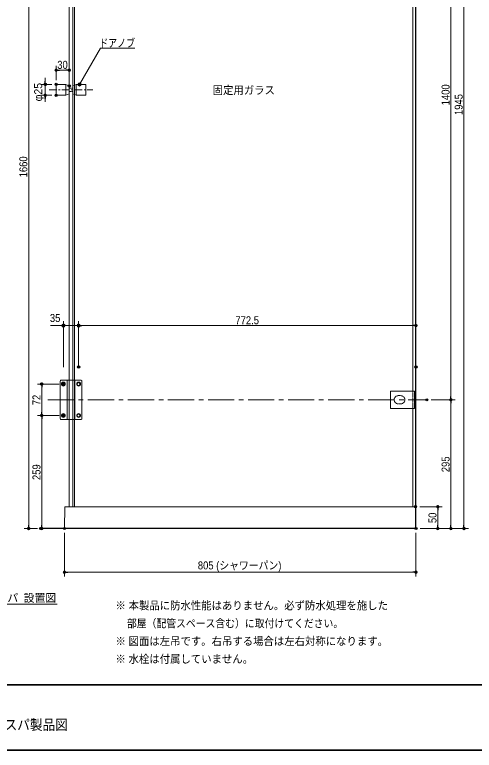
# Model space of a CAD drawing. Units: millimetres, scale not verified. Extents: x -3031 to 3031, y -1522 to 1522.
# Drawn here: x -1842 to -789, y -1385 to 300 of the extents above; entities that cross this region are included whole.
import ezdxf
from ezdxf.enums import TextEntityAlignment as Align

# ---------------------------------------------------------------- set-up
doc = ezdxf.new("R2010")
doc.units = ezdxf.units.MM
doc.header["$LTSCALE"] = 10
doc.header["$PDMODE"] = 32
doc.header["$PDSIZE"] = 5
for name, pattern in [('USER1', [9.172222, 5.997222, -1.058333, 1.058333, -1.058333]), ('USER2', [1.11, 0.71, -0.4]), ('USER3', [2.91, 1.76, -0.4, 0.35, -0.4])]:
    doc.linetypes.add(name, pattern=pattern)
for name, color, linetype, lineweight in [('0-0_1図面枠', 7, 'Continuous', 20), ('0-1_3一般', 7, 'Continuous', 15), ('0-2_2寸法-3', 7, 'Continuous', 15), ('0-3_2寸法-1', 7, 'Continuous', 15), ('0-4_0', 7, 'Continuous', 25)]:
    doc.layers.add(name, color=color, linetype=linetype, lineweight=lineweight)
doc.layers.add('0-5_Defpoints', color=7, linetype='Continuous')
doc.styles.add('ＭＳ ゴシック', font='')
doc.styles.add('ＭＳ Ｐゴシック', font='')
doc.styles.get('ＭＳ ゴシック').set_extended_font_data('MS Gothic')
doc.styles.get('ＭＳ Ｐゴシック').set_extended_font_data('MS PGothic')

# ---------------------------------------------------------------- blocks, each defined once
blk = doc.blocks.new('グループ-2')
at = {"layer": '0-0_1図面枠', "lineweight": 35}
blk.add_line((-20000, -12350), (20000, -12350), dxfattribs=at)
blk.add_lwpolyline([(-20000, 13850), (20000, 13850), (20000, -13850), (-20000, -13850)], close=True, dxfattribs=at)
blk = doc.blocks.new('図面枠')
at = {"layer": '0-0_1図面枠'}
blk.add_blockref('グループ-2', (0, 0), dxfattribs=at)
blk = doc.blocks.new('グループ-11')
at = {"layer": '0-1_3一般', "linetype": 'USER2', "lineweight": 5}
for p, q in [((-691.2, -5725.6), (-691.6, -5725.6)), ((-691.2, -5725.6), (-640.3, -5725.6)), ((-639.9, -5725.6), (-640.3, -5725.6)), ((-759.6, -5753.4), (-759.9, -5753.6)), ((-759.9, -5887.5), (-759.6, -5887.7)), ((-571.6, -5753.6), (-571.9, -5753.4)), ((-571.9, -5887.7), (-571.6, -5887.5)), ((-691.6, -5915.6), (-691.2, -5915.6)), ((-640.3, -5915.6), (-691.2, -5915.6)), ((-640.3, -5915.6), (-639.9, -5915.6))]:
    blk.add_line(p, q, dxfattribs=at)
for centre, radius, start, end in [((-691.6, -5822.7), 97.1, 90, 134.47437), ((-639.9, -5822.7), 97.1, 45.52563, 90), ((-694.2, -5820.6), 93.8, 134.47437, 180), ((-694.2, -5820.6), 93.8, 180, 225.52563), ((-691.6, -5818.4), 97.1, 225.52563, 270), ((-639.9, -5818.4), 97.1, 270, 314.47437), ((-637.3, -5820.6), 93.8, 0, 45.52563), ((-637.3, -5820.6), 93.8, 314.47437, 0)]:
    blk.add_arc(centre, radius, start, end, dxfattribs=at)
blk = doc.blocks.new('グループ-12')
at = {"layer": '0-1_3一般', "lineweight": 13}
for p, q in [((-869.5, -6010.6), (-869.5, -5630.6)), ((-859.3, -5620.6), (-329.6, -5620.6)), ((-319.5, -5630.6), (-319.5, -6010.6)), ((-329.6, -6020.6), (-859.3, -6020.6))]:
    blk.add_line(p, q, dxfattribs=at)
at = {"layer": '0-1_3一般', "linetype": 'USER2', "lineweight": 5}
blk.add_line((-360.2, -5620.6), (-360.2, -6020.6), dxfattribs=at)
at = {"layer": '0-1_3一般', "lineweight": 13}
for centre, start, end in [((-859.4, -5630.6), 89.47919, 179.46954), ((-329.5, -5630.6), 0.53046, 90.52081), ((-859.4, -6010.5), 180.53046, 270.52081), ((-329.5, -6010.5), 269.47919, 359.46954)]:
    blk.add_arc(centre, 10.1, start, end, dxfattribs=at)
at = {"layer": '0-1_3一般'}
blk.add_blockref('グループ-11', (0, 0), dxfattribs=at)
blk = doc.blocks.new('グループ-13')
at = {"layer": '0-1_3一般'}
for p, q in [((-8439.5, -6250.6), (-8439.5, -5390.6)), ((-8419.5, -5370.6), (-7959.5, -5370.6)), ((-8279.5, -5370.6), (-8279.5, -6270.6)), ((-8099.5, -5370.6), (-8099.5, -6270.6)), ((-7939.5, -5390.6), (-7939.5, -6250.6)), ((-7959.5, -6270.6), (-8419.5, -6270.6))]:
    blk.add_line(p, q, dxfattribs=at)
for centre, radius in [((-8364.5, -5460.6), 45), ((-8364.5, -5460.6), 32.5), ((-8014.5, -5460.6), 45), ((-8014.5, -5460.6), 32.5), ((-8364.5, -6180.6), 45), ((-8364.5, -6180.6), 32.5), ((-8014.5, -6180.6), 45), ((-8014.5, -6180.6), 32.5)]:
    blk.add_circle(centre, radius, dxfattribs=at)
for centre, start, end in [((-8419.5, -5390.6), 90, 180), ((-7959.5, -5390.6), 0, 90), ((-8419.5, -6250.6), 180, 270), ((-7959.5, -6250.6), 270, 0)]:
    blk.add_arc(centre, 20, start, end, dxfattribs=at)
blk = doc.blocks.new('グループ-14')
at = {"layer": '0-1_3一般', "lineweight": 18}
for p, q in [((-8529.5, 1404.4), (-8529.5, 1154.4)), ((-8529.5, 1404.4), (-8309.5, 1404.4)), ((-8229.5, 1369.4), (-8309.5, 1404.4)), ((-8229.5, 1369.4), (-8229.5, 1189.4)), ((-8229.5, 1189.4), (-8309.5, 1154.4)), ((-8529.5, 1154.4), (-8309.5, 1154.4))]:
    blk.add_line(p, q, dxfattribs=at)
at = {"layer": '0-1_3一般', "lineweight": 5}
blk.add_line((-8309.5, 1404.4), (-8309.5, 1154.4), dxfattribs=at)
blk = doc.blocks.new('グループ-15')
at = {"layer": '0-1_3一般', "lineweight": 18}
for p, q in [((-8149.5, 1369.4), (-8069.5, 1404.4)), ((-8149.5, 1369.4), (-8149.5, 1189.4)), ((-7849.5, 1404.4), (-8069.5, 1404.4)), ((-7849.5, 1404.4), (-7849.5, 1154.4)), ((-8149.5, 1189.4), (-8069.5, 1154.4)), ((-7849.5, 1154.4), (-8069.5, 1154.4))]:
    blk.add_line(p, q, dxfattribs=at)
at = {"layer": '0-1_3一般', "lineweight": 5}
blk.add_line((-8069.5, 1404.4), (-8069.5, 1154.4), dxfattribs=at)
blk = doc.blocks.new('グループ-17')
at = {"layer": '0-1_3一般', "lineweight": 30}
for q in [(-289.5, 11229.4), (-8889.5, -8770.6)]:
    blk.add_line((-289.5, -8770.6), q, dxfattribs=at)
at = {"layer": '0-1_3一般'}
blk.add_line((-359.5, -5620.6), (-359.5, 7954.4), dxfattribs=at)
at = {"layer": '0-1_3一般', "linetype": 'USER2', "lineweight": 5}
for p, q in [((-8229.5, 1319.4), (-8149.5, 1319.4)), ((-8229.5, 1239.4), (-8149.5, 1239.4))]:
    blk.add_line(p, q, dxfattribs=at)
at = {"layer": '0-1_3一般'}
for points in [[(-8229.5, 10679.4), (-8149.5, 10679.4), (-8149.5, -8270.6), (-8229.5, -8270.6)], [(-289.5, -8770.6), (-299.5, -8270.6), (-8329.5, -8270.6), (-8339.5, -8770.6)]]:
    blk.add_lwpolyline(points, close=True, dxfattribs=at)
blk.add_lwpolyline([(-4359.5, 10679.4), (-8109.5, 10679.4), (-8109.5, -8270.6), (-359.5, -8270.6), (-359.5, -6020.6)], dxfattribs=at)
for name in ['グループ-14', 'グループ-15', 'グループ-13', 'グループ-12']:
    blk.add_blockref(name, (0, 0), dxfattribs=at)
blk = doc.blocks.new('_Dot')
at = {"layer": '0-4_0'}
blk.add_line((-5, 0), (-10, 0), dxfattribs=at)
for points in [[(0, 0), (-5, 0), (-4.96, 0.63)], [(0, 0), (-4.96, -0.63), (-5, 0)], [(0, 0), (-4.96, 0.63), (-4.84, 1.24)], [(0, 0), (-4.84, -1.24), (-4.96, -0.63)], [(0, 0), (-4.84, 1.24), (-4.65, 1.84)], [(0, 0), (-4.65, -1.84), (-4.84, -1.24)], [(0, 0), (-4.65, 1.84), (-4.38, 2.41)], [(0, 0), (-4.38, -2.41), (-4.65, -1.84)], [(0, 0), (-4.38, 2.41), (-4.05, 2.94)], [(0, 0), (-4.05, -2.94), (-4.38, -2.41)], [(0, 0), (-4.05, 2.94), (-3.64, 3.42)], [(0, 0), (-3.64, -3.42), (-4.05, -2.94)], [(0, 0), (-3.64, 3.42), (-3.19, 3.85)], [(0, 0), (-3.19, -3.85), (-3.64, -3.42)], [(0, 0), (-3.19, 3.85), (-2.68, 4.22)], [(0, 0), (-2.68, -4.22), (-3.19, -3.85)], [(0, 0), (-2.68, 4.22), (-2.13, 4.52)], [(0, 0), (-2.13, -4.52), (-2.68, -4.22)], [(0, 0), (-2.13, 4.52), (-1.55, 4.76)], [(0, 0), (-1.55, -4.76), (-2.13, -4.52)], [(0, 0), (-1.55, 4.76), (-0.94, 4.91)], [(0, 0), (-0.94, -4.91), (-1.55, -4.76)], [(0, 0), (-0.94, 4.91), (-0.31, 4.99)], [(0, 0), (-0.31, -4.99), (-0.94, -4.91)], [(0, 0), (-0.31, 4.99), (0.31, 4.99)], [(0, 0), (0.31, -4.99), (-0.31, -4.99)], [(0, 0), (0.31, 4.99), (0.94, 4.91)], [(0, 0), (0.94, 4.91), (1.55, 4.76)], [(0, 0), (1.55, 4.76), (2.13, 4.52)], [(0, 0), (2.13, 4.52), (2.68, 4.22)], [(0, 0), (2.68, 4.22), (3.19, 3.85)], [(0, 0), (3.19, 3.85), (3.64, 3.42)], [(0, 0), (3.64, 3.42), (4.05, 2.94)], [(0, 0), (4.05, 2.94), (4.38, 2.41)], [(0, 0), (4.38, 2.41), (4.65, 1.84)], [(0, 0), (4.65, 1.84), (4.84, 1.24)], [(0, 0), (4.84, 1.24), (4.96, 0.63)], [(0, 0), (4.96, 0.63), (5, 0)], [(0, 0), (0.94, -4.91), (0.31, -4.99)], [(0, 0), (1.55, -4.76), (0.94, -4.91)], [(0, 0), (2.13, -4.52), (1.55, -4.76)], [(0, 0), (2.68, -4.22), (2.13, -4.52)], [(0, 0), (3.19, -3.85), (2.68, -4.22)], [(0, 0), (3.64, -3.42), (3.19, -3.85)], [(0, 0), (4.05, -2.94), (3.64, -3.42)], [(0, 0), (4.38, -2.41), (4.05, -2.94)], [(0, 0), (4.65, -1.84), (4.38, -2.41)], [(0, 0), (4.84, -1.24), (4.65, -1.84)], [(0, 0), (4.96, -0.63), (4.84, -1.24)], [(0, 0), (5, 0), (4.96, -0.63)]]:
    blk.add_solid(points, dxfattribs=at)
blk = doc.blocks.new('グループ-36')
at = {"layer": '0-2_2寸法-3'}
blk.add_line((-10360.4, -10503.6), (-8508.4, -10503.6), dxfattribs=at)
at = {"layer": '0-2_2寸法-3', "style": 'ＭＳ ゴシック'}
blk.add_text('トラスパ 設置図', height=182.2, dxfattribs=at).set_placement((-10391.7, -10505.8), align=Align.BOTTOM_LEFT)

msp = doc.modelspace()

# ---------------------------------------------------------------- hatches: boundary and pattern name
at = {"layer": '0-1_3一般'}
for points in [[(-1726.44, -412.06, 1), (-1733.95, -412.06, 1)], [(-1691.44, -412.06, 1), (-1698.95, -412.06, 1)]]:
    msp.add_hatch(color=256, dxfattribs=at).paths.add_polyline_path(points)
at = {"layer": '0-2_2寸法-3'}
msp.add_hatch(color=256, dxfattribs=at).paths.add_polyline_path([(-1689.38, 140.5, 1), (-1697.01, 140.5, 1)])

# ---------------------------------------------------------------- linework, layer by layer
at = {"layer": '0-1_3一般', "linetype": 'USER3'}
msp.add_line((-1762.7, 127.94), (-1662.7, 127.94), dxfattribs=at)
at = {"layer": '0-1_3一般'}
for p, q in [((-1730.2, -507.06), (-1730.2, -402.06)), ((-1695.2, -507.06), (-1695.2, -402.06)), ((-1695.2, -412.06), (-1759.82, -412.06)), ((-1695.2, -412.06), (-1730.2, -412.06))]:
    msp.add_line(p, q, dxfattribs=at)
at = {"layer": '0-1_3一般', "linetype": 'USER1'}
msp.add_line((-1765.75, -582.06), (-900.7, -582.06), dxfattribs=at)
at = {"layer": '0-1_3一般'}
for centre in [(-1730.2, -412.06), (-1695.2, -412.06)]:
    msp.add_circle(centre, 3.75, dxfattribs=at)
at = {"layer": '0-2_2寸法-3'}
msp.add_lwpolyline([(-1693.2, 140.5), (-1645.28, 223.5), (-1566.37, 223.5)], dxfattribs=at)
msp.add_circle((-1693.2, 140.5), 3.81, dxfattribs=at)
at = {"layer": '0-3_2寸法-1'}
for p, q in [((-812.7, 1060.44), (-812.7, -869.55)), ((-842.7, -574.55), (-842.7, 810.44)), ((-1809.66, 775.44), (-1809.66, -869.55)), ((-1746.7, 150.44), (-1746.7, 183)), ((-1724.2, 173), (-1739.19, 173)), ((-1716.7, 146.94), (-1716.7, 183)), ((-1771.7, 147.95), (-1771.7, 155.45)), ((-1756.7, 140.44), (-1781.7, 140.44)), ((-1771.7, 115.44), (-1771.7, 140.44)), ((-1756.7, 115.44), (-1781.7, 115.44)), ((-1771.7, 107.94), (-1771.7, 100.44)), ((-1695.2, -497.06), (-1695.2, -402.06)), ((-922.7, -497.06), (-922.7, -402.06)), ((-930.2, -412.06), (-1687.69, -412.06)), ((-1740.2, -546.06), (-1789.66, -546.06)), ((-1779.66, -610.55), (-1779.66, -553.56)), ((-887.7, -582.06), (-832.7, -582.06)), ((-887.7, -582.06), (-832.7, -582.06)), ((-842.7, -589.56), (-842.7, -869.55)), ((-1740.2, -618.06), (-1789.66, -618.06)), ((-1740.2, -618.06), (-1789.66, -618.06)), ((-1779.66, -869.55), (-1779.66, -625.56)), ((-913.7, -827.06), (-862.7, -827.06)), ((-872.7, -834.56), (-872.7, -869.55)), ((-1789.66, -877.06), (-1819.66, -877.06)), ((-1772.7, -877.06), (-1769.66, -877.06)), ((-1727.7, -887.06), (-1727.7, -987.06)), ((-922.7, -887.06), (-922.7, -987.06)), ((-912.7, -877.06), (-862.7, -877.06)), ((-862.7, -877.06), (-832.7, -877.06)), ((-832.7, -877.06), (-802.7, -877.06)), ((-930.2, -977.06), (-1720.19, -977.06))]:
    msp.add_line(p, q, dxfattribs=at)
at = {"layer": '0-5_Defpoints'}
for p in [(-1746.7, 173), (-1771.7, 140.44), (-1746.7, 140.44), (-1716.7, 136.94), (-1746.7, 115.44), (-1695.2, -412.06), (-1695.2, -507.06), (-922.7, -507.06), (-1779.66, -546.06), (-1730.2, -546.06), (-897.7, -582.06), (-1779.66, -618.06), (-1730.2, -618.06), (-923.7, -827.06), (-1809.66, -877.06), (-1782.7, -877.06), (-1779.66, -877.06), (-1727.7, -877.06), (-922.7, -877.06), (-872.7, -877.06), (-842.7, -877.06), (-812.7, -877.06), (-1727.7, -977.06)]:
    msp.add_point(p, dxfattribs=at)

# ---------------------------------------------------------------- block references
at = {"layer": '0-0_1図面枠', "xscale": 0.1, "yscale": 0.1}
msp.add_blockref('図面枠', (-893.75, 0), dxfattribs=at)
at = {"layer": '0-1_3一般', "xscale": 0.1, "yscale": 0.1}
msp.add_blockref('グループ-17', (-893.75, 0), dxfattribs=at)
at = {"layer": '0-2_2寸法-3', "xscale": 0.1, "yscale": 0.1}
msp.add_blockref('グループ-36', (-893.75, 0), dxfattribs=at)
at = {"layer": '0-3_2寸法-1', "xscale": 0.7503418, "yscale": 0.7503418}
for p, rotation in [((-1746.7, 173), 180), ((-1771.7, 140.44), 270), ((-1771.7, 115.44), 90), ((-1695.2, -412.06), 180), ((-1779.66, -546.06), 90), ((-842.7, -582.06), 270), ((-842.7, -582.06), 90), ((-1779.66, -618.06), 270), ((-1779.66, -618.06), 90), ((-872.7, -827.06), 90), ((-1809.66, -877.06), 270), ((-1779.66, -877.06), 270), ((-872.7, -877.06), 270), ((-842.7, -877.06), 270), ((-812.7, -877.06), 270), ((-1727.7, -977.06), 180)]:
    msp.add_blockref('_Dot', p, dxfattribs=dict(at, rotation=rotation))
for p in [(-1716.7, 173), (-922.7, -412.06), (-922.7, -977.06)]:
    msp.add_blockref('_Dot', p, dxfattribs=at)

# ---------------------------------------------------------------- texts
at = {"layer": '0-0_1図面枠', "style": 'ＭＳ Ｐゴシック'}
for s, height, width, p in [('※ 本製品に防水性能はありません。必ず防水処理を施した', 18.34, 0.95, (-1610.98, -1068.06)), ('    部屋（配管スペース含む）に取付けてください。', 18.34, 0.9, (-1608.68, -1109.08)), ('※ 図面は左吊です。右吊する場合は左右対称になります。', 18.34, 0.95, (-1610.98, -1149.82)), ('※ 水栓は付属していません。', 18.34, 0.95, (-1610.98, -1190.61)), ('トラスパ製品図', 23.58, 0.9, (-1922.71, -1345.35))]:
    msp.add_text(s, height=height, dxfattribs=dict(at, width=width)).set_placement(p, align=Align.BOTTOM_LEFT)
at = {"layer": '0-1_3一般', "style": 'ＭＳ Ｐゴシック', "width": 0.9}
msp.add_text('35', height=18.33, dxfattribs=at).set_placement((-1761.07, -409.35), align=Align.BOTTOM_LEFT)
at = {"layer": '0-2_2寸法-3', "style": 'ＭＳ Ｐゴシック'}
for s, width, p in [('ドアノブ', 0.8, (-1648.15, 220.27)), ('固定用ガラス', 0.95, (-1388.36, 112.36))]:
    msp.add_text(s, height=18.34, dxfattribs=dict(at, width=width)).set_placement(p, align=Align.BOTTOM_LEFT)
at = {"layer": '0-3_2寸法-1', "style": 'ＭＳ Ｐゴシック', "width": 0.9}
for s, p in [('30', (-1744.19, 170.52)), ('772.5', (-1336.23, -414.58)), ('805 (シャワーパン)', (-1422.21, -976.17))]:
    msp.add_text(s, height=18.33, dxfattribs=at).set_placement(p, align=Align.BOTTOM_LEFT)
at = {"layer": '0-3_2寸法-1', "style": 'ＭＳ Ｐゴシック'}
msp.add_text('φ25', height=18.33, rotation=90, dxfattribs=at).set_placement((-1773.25, 101.48), align=Align.BOTTOM_LEFT)
at = {"layer": '0-3_2寸法-1', "style": 'ＭＳ Ｐゴシック', "width": 0.9}
for s, p in [('1400', (-840.22, 92.49)), ('1945', (-810.22, 70.18)), ('1660', (-1807.18, -72.51)), ('72', (-1777.13, -594.55)), ('295', (-840.17, -748)), ('259', (-1777.13, -765.95)), ('50', (-870.22, -864.55))]:
    msp.add_text(s, height=18.33, rotation=90, dxfattribs=at).set_placement(p, align=Align.BOTTOM_LEFT)

doc.saveas('drawing.dxf')
